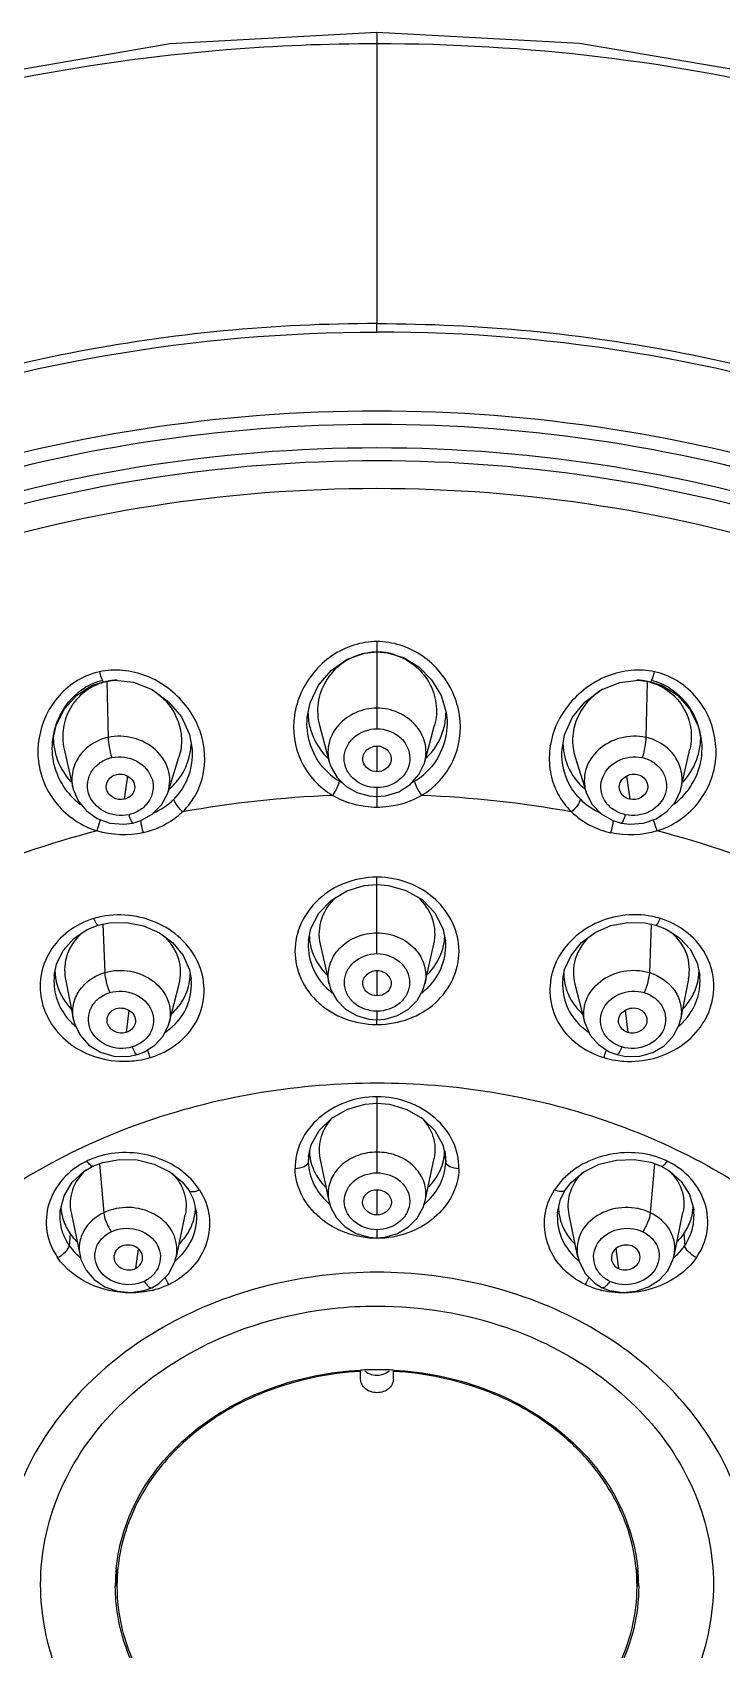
# Model space of a CAD drawing. Extents: x 0 to 1128, y 0 to 827.
# Drawn here: x 443.45 to 464.53, y 535.58 to 584.96 of the extents above; entities that cross this region are included whole.
import ezdxf

# ---------------------------------------------------------------- set-up
doc = ezdxf.new("R2010")
doc.units = 0
doc.header["$LTSCALE"] = 10
doc.header["$MEASUREMENT"] = 0
doc.layers.add('DEF_LAYER_ASSEM_MEMBER', color=7, linetype='CONTINUOUS')

msp = doc.modelspace()

# ---------------------------------------------------------------- linework, layer by layer
at = {"layer": 'DEF_LAYER_ASSEM_MEMBER', "color": 9, "linetype": 'Continuous'}
for p, q in [((453.992, 584.963), (453.992, 584.613)), ((453.992, 584.613), (453.992, 576.069)), ((453.992, 575.812), (453.992, 576.068)), ((453.992, 566.358), (453.992, 566.043)), ((453.992, 566.041), (453.992, 563.698)), ((445.731, 565.142), (445.769, 563.432)), ((462.254, 565.142), (462.215, 563.432)), ((453.992, 563.171), (453.992, 562.385)), ((446.364, 562.255), (446.263, 561.545)), ((461.621, 562.256), (461.721, 561.545)), ((453.992, 561.899), (453.992, 561.629)), ((453.992, 561.629), (453.992, 561.562)), ((453.992, 561.562), (453.992, 561.294)), ((453.992, 556.83), (453.992, 559.165)), ((445.608, 557.742), (445.667, 556.251)), ((462.377, 557.742), (462.318, 556.251)), ((453.992, 556.313), (453.992, 555.541)), ((446.41, 555.092), (446.323, 554.423)), ((453.992, 555.071), (453.992, 554.813)), ((453.992, 554.665), (453.992, 554.813)), ((461.575, 555.092), (461.661, 554.423)), ((453.992, 552.459), (453.992, 552.26)), ((453.992, 552.26), (453.992, 550.768)), ((451.923, 550.811), (451.891, 550.463)), ((453.992, 550.768), (453.992, 550.136)), ((456.062, 550.811), (456.094, 550.463)), ((445.505, 550.414), (445.637, 548.918)), ((451.897, 550.633), (451.891, 550.463)), ((456.094, 550.463), (456.088, 550.629)), ((462.48, 550.413), (462.348, 548.918)), ((453.992, 549.618), (453.992, 548.85)), ((444.613, 548.276), (444.585, 547.915)), ((453.992, 548.398), (453.992, 548.151)), ((463.372, 548.276), (463.4, 547.915)), ((446.686, 547.817), (446.613, 547.216)), ((453.992, 548.151), (453.992, 548.134)), ((461.298, 547.823), (461.372, 547.216))]:
    msp.add_line(p, q, dxfattribs=at)
at = {"layer": 'DEF_LAYER_ASSEM_MEMBER', "color": 7, "linetype": 'Continuous'}
for p, q in [((453.992, 566.043), (454.306, 566.017)), ((445.632, 565.133), (445.981, 565.177)), ((445.981, 565.177), (446.552, 565.117)), ((460.845, 564.882), (461.414, 565.113)), ((461.414, 565.113), (461.987, 565.178)), ((461.987, 565.178), (462.353, 565.133)), ((451.858, 564.036), (451.859, 564.053)), ((456.126, 564.053), (456.127, 564.035)), ((452.234, 563.802), (452.533, 562.689)), ((455.451, 562.689), (455.751, 563.802)), ((444.074, 563.296), (444.074, 563.297)), ((444.425, 563.078), (444.69, 561.899)), ((463.295, 561.9), (463.559, 563.078)), ((447.603, 561.764), (447.937, 562.83)), ((460.048, 562.83), (460.382, 561.764)), ((445.473, 557.699), (445.819, 557.773)), ((462.182, 557.771), (462.512, 557.699)), ((462.512, 557.699), (462.831, 557.574)), ((451.896, 557.228), (451.896, 557.228)), ((452.252, 557.119), (452.527, 555.91)), ((455.458, 555.91), (455.733, 557.119)), ((456.089, 557.225), (456.089, 557.227)), ((444.124, 556.163), (444.123, 556.161)), ((463.861, 556.162), (463.861, 556.164)), ((444.469, 556.055), (444.712, 554.812)), ((447.636, 554.712), (447.944, 555.902)), ((448.312, 556.048), (448.312, 556.048)), ((459.674, 556.05), (459.673, 556.047)), ((460.041, 555.902), (460.349, 554.712)), ((463.516, 556.056), (463.273, 554.812)), ((456.005, 550.988), (456.088, 550.629)), ((451.897, 550.634), (451.897, 550.633)), ((452.246, 550.585), (452.517, 549.277)), ((455.467, 549.276), (455.738, 550.584)), ((456.088, 550.629), (456.088, 550.633)), ((455.405, 549.074), (455.469, 549.288)), ((459.513, 548.917), (459.606, 549.327)), ((459.606, 549.327), (459.747, 549.607)), ((444.309, 548.981), (444.312, 549.011)), ((444.641, 548.925), (444.913, 547.606)), ((447.86, 547.56), (448.129, 548.855)), ((459.856, 548.854), (460.125, 547.559)), ((463.072, 547.606), (463.344, 548.925)), ((463.676, 548.982), (463.673, 549.013)), ((447.805, 547.4), (447.854, 547.578)), ((453.492, 543.836), (453.492, 544.084)), ((454.492, 543.836), (454.492, 544.084)), ((446.042, 537.514), (446.042, 538.047)), ((461.942, 537.514), (461.942, 538.047))]:
    msp.add_line(p, q, dxfattribs=at)
for points in [[(453.992, 584.963), (447.674, 584.613), (441.123, 583.482)], [(472.806, 581.699), (466.619, 583.538), (460.185, 584.627), (453.992, 584.963)], [(453.077, 565.82), (453.623, 566.008), (453.992, 566.043)], [(454.306, 566.017), (454.802, 565.87), (455.269, 565.588), (455.663, 565.193), (455.95, 564.717), (456.107, 564.198), (456.127, 564.035)], [(451.858, 564.036), (451.947, 564.488), (452.202, 565.024), (452.587, 565.48), (453.077, 565.82)], [(444.074, 563.297), (444.182, 563.795), (444.437, 564.308), (444.812, 564.725), (445.274, 565.015), (445.632, 565.133)], [(446.552, 565.117), (447.123, 564.891), (447.623, 564.524), (448.011, 564.057), (448.256, 563.519), (448.338, 563.059)], [(462.353, 565.133), (462.713, 565.015), (463.176, 564.723), (463.55, 564.303), (463.806, 563.787), (463.911, 563.295)], [(459.648, 563.061), (459.727, 563.511), (459.968, 564.047), (460.35, 564.513), (460.845, 564.882)], [(452.533, 562.69), (452.589, 562.525), (452.773, 562.207), (453.041, 561.943), (453.374, 561.753), (453.749, 561.648), (453.992, 561.629)], [(453.992, 561.629), (454.255, 561.651), (454.655, 561.772), (455.005, 561.992), (455.274, 562.295), (455.44, 562.649), (455.452, 562.689)], [(444.69, 561.899), (444.701, 561.852), (444.857, 561.493), (445.108, 561.189), (445.438, 560.958), (445.828, 560.818), (446.249, 560.781), (446.528, 560.817)], [(446.528, 560.817), (446.775, 560.894), (447.124, 561.092), (447.402, 561.371), (447.585, 561.71), (447.604, 561.766)], [(460.381, 561.766), (460.564, 561.397), (460.846, 561.103), (461.204, 560.896), (461.457, 560.817)], [(461.457, 560.817), (461.726, 560.781), (462.139, 560.814), (462.523, 560.946), (462.852, 561.167), (463.106, 561.458), (463.27, 561.804), (463.295, 561.9)], [(452.586, 558.457), (453.067, 558.747), (453.604, 558.908), (453.992, 558.941)], [(453.992, 558.941), (454.345, 558.912), (454.878, 558.761)], [(454.878, 558.761), (455.371, 558.479), (455.76, 558.08), (456.008, 557.601), (456.089, 557.225)], [(451.896, 557.227), (451.974, 557.593), (452.211, 558.061), (452.586, 558.457)], [(444.721, 557.29), (445.136, 557.566), (445.473, 557.699)], [(445.819, 557.773), (446.339, 557.784), (446.859, 557.682), (447.341, 557.469), (447.752, 557.156), (448.067, 556.769), (448.259, 556.335), (448.311, 556.048)], [(459.674, 556.047), (459.728, 556.341), (459.923, 556.777), (460.242, 557.165), (460.657, 557.477), (461.143, 557.687), (461.664, 557.785), (462.182, 557.771)], [(444.124, 556.163), (444.194, 556.507), (444.4, 556.929), (444.721, 557.29)], [(462.831, 557.574), (463.237, 557.31), (463.561, 556.963), (463.775, 556.553), (463.86, 556.164)], [(452.527, 555.911), (452.583, 555.726), (452.762, 555.405), (453.028, 555.136), (453.362, 554.941), (453.742, 554.833), (453.992, 554.813)], [(453.992, 554.813), (454.24, 554.832), (454.619, 554.939), (454.952, 555.132), (455.217, 555.398), (455.398, 555.716), (455.458, 555.911)], [(444.712, 554.812), (444.741, 554.696), (444.914, 554.335), (445.187, 554.037), (445.538, 553.818), (445.946, 553.698), (446.38, 553.688), (446.666, 553.746)], [(446.666, 553.746), (446.886, 553.831), (447.205, 554.036), (447.454, 554.312), (447.615, 554.641), (447.637, 554.715)], [(460.348, 554.714), (460.512, 554.34), (460.763, 554.051), (461.088, 553.836), (461.319, 553.746)], [(461.319, 553.746), (461.597, 553.689), (462.024, 553.696), (462.426, 553.809), (462.775, 554.018), (463.049, 554.305), (463.23, 554.653), (463.272, 554.812)], [(451.897, 550.633), (451.981, 550.994), (452.228, 551.431), (452.609, 551.804), (453.091, 552.079), (453.628, 552.231), (453.992, 552.26)], [(453.992, 552.26), (454.37, 552.229), (454.905, 552.074), (455.384, 551.798), (455.762, 551.425), (456.005, 550.988)], [(444.312, 549.011), (444.425, 549.438), (444.672, 549.846), (445.028, 550.175), (445.308, 550.338)], [(445.308, 550.338), (445.608, 550.454), (446.119, 550.547), (446.659, 550.529), (447.185, 550.401), (447.658, 550.171), (448.041, 549.858), (448.238, 549.607)], [(459.747, 549.607), (459.934, 549.848), (460.314, 550.163), (460.786, 550.396), (461.311, 550.527), (461.85, 550.548), (462.363, 550.458), (462.676, 550.338)], [(462.676, 550.338), (462.945, 550.183), (463.295, 549.867), (463.544, 549.475), (463.673, 549.013)], [(448.238, 549.607), (448.374, 549.34), (448.471, 548.918)], [(452.516, 549.288), (452.579, 549.077), (452.759, 548.758), (453.023, 548.488), (453.357, 548.286), (453.741, 548.171), (453.992, 548.151)], [(453.992, 548.151), (454.231, 548.169), (454.619, 548.282), (454.956, 548.484), (455.222, 548.754), (455.405, 549.074)], [(444.913, 547.607), (444.942, 547.49), (445.097, 547.159), (445.349, 546.874), (445.676, 546.658), (446.057, 546.523), (446.466, 546.48), (446.873, 546.539), (447.107, 546.627)], [(447.107, 546.627), (447.324, 546.756), (447.617, 547.044), (447.805, 547.4)], [(460.131, 547.578), (460.178, 547.404), (460.363, 547.05), (460.652, 546.762), (460.878, 546.627)], [(460.878, 546.627), (461.097, 546.544), (461.503, 546.481), (461.912, 546.52), (462.294, 546.651), (462.625, 546.864), (462.88, 547.147), (463.04, 547.48), (463.073, 547.607)]]:
    msp.add_lwpolyline(points, dxfattribs=at)
for centre, radius, start, end in [((454.008, 564.196), 1.846, 103.983, 104.6512), ((453.991, 564.248), 1.793, 76.3577, 89.9451), ((453.991, 564.246), 1.794, 73.3679, 76.3658), ((446.094, 563.503), 1.678, 104.5527, 105.7942), ((446.092, 563.514), 1.667, 103.6563, 104.5523), ((446.089, 563.525), 1.656, 102.4888, 103.6566), ((446.11, 563.422), 1.761, 91.9033, 102.4262), ((461.886, 563.48), 1.702, 76.3649, 77.5172), ((461.885, 563.475), 1.708, 75.5194, 76.3651), ((461.883, 563.469), 1.713, 74.2945, 75.5193), ((453.818, 564.224), 1.936, 181.6402, 184.915), ((453.831, 564.225), 1.949, 184.912, 185.382), ((453.875, 564.231), 1.994, 185.4345, 197.7855), ((454.128, 564.224), 1.974, 342.292, 354.6789), ((454.148, 564.222), 1.955, 354.7059, 355.2238), ((454.154, 564.221), 1.948, 355.2225, 358.2518), ((454.152, 564.221), 1.95, 358.255, 0.1078), ((454.115, 564.23), 1.989, 313.4553, 342.2665), ((446.075, 563.442), 1.978, 180.1498, 180.7926), ((446.079, 563.442), 1.983, 180.7936, 184.0666), ((446.078, 563.442), 1.982, 184.0692, 196.7015), ((446.393, 563.301), 1.918, 341.6941, 352.9984), ((446.365, 563.304), 1.946, 352.9907, 357.6662), ((461.653, 563.306), 1.978, 182.381, 186.8847), ((461.585, 563.296), 1.909, 186.8532, 198.3148), ((461.891, 563.443), 1.998, 343.1849, 355.9116), ((461.894, 563.442), 1.994, 355.9182, 359.0906), ((461.899, 563.442), 1.99, 359.0918, 359.5115), ((446.239, 563.121), 2.178, 217.9916, 232.9672), ((446.37, 563.366), 1.973, 309.8977, 311.2023), ((461.611, 563.366), 1.969, 229.031, 230.155), ((461.744, 563.123), 2.181, 307.4031, 321.9886), ((453.557, 557.426), 1.635, 182.1345, 183.2832), ((453.564, 557.427), 1.642, 183.2864, 186.6219), ((454.449, 557.422), 1.615, 353.319, 356.8578), ((454.458, 557.421), 1.605, 356.8628, 357.7735), ((445.804, 556.336), 1.657, 180.1593, 185.9705), ((445.786, 556.334), 1.639, 185.9787, 188.3397), ((446.637, 556.249), 1.649, 353.1271, 359.5161), ((461.345, 556.247), 1.646, 180.429, 186.7515), ((462.153, 556.34), 1.684, 351.6922, 353.9359), ((462.156, 556.34), 1.682, 353.9363, 359.3948), ((453.35, 550.841), 1.427, 181.2159, 182.7526), ((453.382, 550.843), 1.459, 182.7671, 187.9505), ((454.596, 550.843), 1.466, 351.9427, 357.2383), ((454.625, 550.841), 1.437, 357.2516, 358.7837), ((453.454, 550.854), 1.532, 188.0009, 198.7685), ((454.536, 550.853), 1.527, 341.2572, 351.902), ((446.79, 549.117), 1.369, 16.8972, 17.8783), ((461.233, 549.111), 1.406, 162.2655, 164.4108), ((445.874, 549.173), 1.547, 182.4621, 185.8101), ((445.871, 549.172), 1.543, 185.8112, 186.8812), ((445.869, 549.172), 1.541, 186.8895, 197.8176), ((446.829, 549.143), 1.619, 342.0155, 352.2733), ((446.862, 549.138), 1.586, 352.3029, 357.0528), ((446.874, 549.137), 1.574, 357.0578, 358.7118), ((461.103, 549.136), 1.566, 181.245, 182.8586), ((461.117, 549.136), 1.58, 182.8643, 187.699), ((461.153, 549.142), 1.616, 187.73, 197.9698), ((462.109, 549.175), 1.549, 342.1669, 353.0752), ((462.114, 549.174), 1.544, 353.0908, 354.2149), ((462.113, 549.174), 1.544, 354.2153, 357.3987), ((453.993, 534.465), 9.66, 90.0018, 92.9879), ((453.992, 544.558), 0.602, 259.3018, 280.6982), ((453.992, 534.466), 9.659, 87.012, 89.9982), ((451.461, 537.514), 5.469, 174.394, 179.9972), ((456.52, 537.513), 5.473, 0.006, 5.6076), ((451.47, 538.048), 5.477, 182.88, 184.443), ((451.482, 538.049), 5.49, 184.4429, 185.5437), ((456.503, 538.049), 5.49, 354.4566, 355.5742), ((456.516, 538.048), 5.477, 355.5741, 357.1877)]:
    msp.add_arc(centre, radius, start, end, dxfattribs=at)
at = {"layer": 'DEF_LAYER_ASSEM_MEMBER', "color": 9, "linetype": 'Continuous'}
for centre, radius, start, end in [((453.87, 563.824), 2.009, 219.9019, 239.4556), ((454.1, 563.836), 2.028, 300.7457, 320.1152), ((453.968, 563.988), 2.2, 239.4313, 241.5564), ((454.031, 563.948), 2.16, 298.6796, 300.8), ((453.994, 527.835), 33.851, 92.301, 100.1134), ((454.016, 528.072), 33.613, 79.8541, 87.7219), ((461.699, 563.01), 2.554, 226.403, 257.4482), ((453.545, 529.897), 31.738, 104.8113, 112.9737), ((454.542, 530.194), 31.425, 66.9805, 75.2244), ((453.988, 556.494), 2.671, 89.907, 90.2607), ((453.986, 556.445), 2.72, 89.5195, 89.8682), ((446.075, 555.436), 2.576, 101.1684, 106.6145), ((461.901, 555.421), 2.593, 73.2886, 78.6929), ((453.736, 557.1), 1.843, 224.2147, 228.4015), ((453.775, 557.144), 1.901, 228.424, 232.607), ((454.167, 557.19), 1.963, 307.6187, 311.5733), ((454.203, 557.148), 1.909, 311.5885, 315.6919), ((446.146, 556.176), 2.085, 218.0101, 223.4491), ((446.203, 556.23), 2.163, 223.4435, 228.5367), ((446.419, 556.052), 1.961, 311.9847, 315.5872), ((454.017, 557.742), 3.077, 269.2222, 269.539), ((453.976, 557.729), 3.063, 270.2989, 270.6169), ((461.556, 556.041), 1.947, 224.4022, 227.9407), ((461.8, 556.211), 2.138, 311.8387, 316.4306), ((461.848, 556.165), 2.071, 316.4227, 322.0724), ((446.37, 556.108), 2.036, 304.4853, 311.9622), ((461.605, 556.097), 2.022, 227.9651, 235.4728), ((446.257, 556.407), 2.866, 278.8218, 286.2616), ((461.706, 556.262), 2.721, 253.3256, 261.1539), ((446.26, 556.388), 2.847, 273.5634, 278.8329), ((461.722, 556.355), 2.815, 261.1244, 266.3396), ((446.181, 548.279), 2.456, 112.6087, 115.533), ((461.808, 548.288), 2.446, 64.4451, 67.3816), ((446.669, 548.38), 2.265, 33.097, 38.2531), ((461.323, 548.374), 2.274, 141.7301, 146.8654), ((453.887, 550.775), 2.083, 227.4323, 229.3903), ((453.527, 549.495), 1.032, 181.0232, 191.5939), ((453.898, 550.789), 2.1, 229.3883, 229.9111), ((454.097, 550.778), 2.085, 310.5374, 312.5187), ((454.454, 549.496), 1.036, 348.4511, 358.3334), ((454.086, 550.791), 2.103, 310.0647, 310.5395), ((446.215, 549.075), 2.003, 228.3133, 229.6189), ((446.224, 549.086), 2.018, 229.6181, 230.0306), ((446.666, 548.89), 1.85, 308.7466, 310.1844), ((446.722, 547.8), 1.154, 348.9053, 354.6654), ((446.677, 548.878), 1.833, 310.1853, 312.1416), ((461.306, 548.877), 1.831, 227.5847, 229.7989), ((461.262, 547.8), 1.153, 184.4734, 191.0932), ((461.317, 548.89), 1.849, 229.7998, 231.2693), ((461.762, 549.084), 2.015, 309.9747, 310.3592), ((461.771, 549.074), 2.001, 310.3583, 311.7214), ((446.505, 549.135), 2.661, 283.3637, 284.1524), ((461.479, 549.134), 2.66, 255.8688, 256.6553)]:
    msp.add_arc(centre, radius, start, end, dxfattribs=at)
for points, start_tangent, end_tangent in [([(453.992, 584.613), (449.378, 584.427), (436.145, 581.71)], (-1, 0.000025), (-0.946291, -0.323317)), ([(471.839, 581.71), (467.559, 582.972), (453.992, 584.613)], (-0.946291, 0.323317), (-1, -0.000025)), ([(453.992, 576.068), (444.633, 575.168), (435.771, 572.509)], (-1, 0.000264), (-0.924074, -0.382214)), ([(453.992, 576.068), (463.352, 575.168), (472.214, 572.509)], (1, 0.000263), (0.924076, -0.38221)), ([(413.589, 539.28), (413.707, 546.225), (415.555, 553.001), (419.053, 559.316), (424.051, 564.901), (430.334, 569.514), (437.632, 572.959), (453.992, 575.812)], (-0.108187, 0.994131), (0.999999, 0.001328)), ([(494.389, 539.268), (494.278, 546.213), (492.431, 553.002), (488.934, 559.31), (483.942, 564.9), (470.367, 572.959), (453.992, 575.812)], (0.108919, 0.994051), (-1, -0.000266)), ([(453.992, 573.396), (439.84, 571.195), (427.624, 564.894), (419.016, 555.354), (416.457, 549.765), (415.193, 543.881), (415.268, 537.905), (416.679, 532.044), (419.377, 526.5), (423.27, 521.464), (434.064, 513.587), (447.584, 509.491)], (-1, 0), (0.990632, -0.136562)), ([(460.4, 509.491), (473.921, 513.587), (484.715, 521.464), (488.608, 526.5), (491.306, 532.044), (492.717, 537.905), (492.792, 543.881), (491.528, 549.765), (488.969, 555.354), (480.36, 564.894), (468.144, 571.195), (453.992, 573.396)], (0.990632, 0.136562), (-1, 0)), ([(453.992, 572.988), (439.981, 570.809), (427.886, 564.572), (419.36, 555.129), (416.825, 549.596), (415.571, 543.771), (415.642, 537.855), (417.035, 532.052), (419.703, 526.561), (423.553, 521.573), (434.234, 513.769), (447.616, 509.706)], (-1, 0), (0.990541, -0.137215)), ([(460.329, 509.7), (473.721, 513.754), (484.413, 521.554), (488.269, 526.542), (490.943, 532.032), (492.341, 537.837), (492.416, 543.755), (491.165, 549.582), (488.631, 555.118), (480.106, 564.566), (468.008, 570.808), (453.992, 572.988)], (0.990658, 0.136371), (-1, 0)), ([(453.992, 571.877), (440.038, 569.645), (433.699, 566.931), (428.099, 563.272), (423.443, 558.8), (419.9, 553.678), (417.599, 548.093), (416.624, 542.248)], (-1, 0), (-0.050045, -0.998747)), ([(491.36, 542.248), (490.386, 548.093), (488.085, 553.677), (484.542, 558.799), (479.886, 563.272), (474.286, 566.931), (467.947, 569.645), (453.992, 571.877)], (-0.050016, 0.998748), (-1, 0)), ([(417.133, 542.675), (418.269, 548.314), (420.656, 553.678), (424.211, 558.581), (428.81, 562.85), (434.29, 566.337), (440.461, 568.918), (453.992, 571.039)], (0.086035, 0.996292), (1, 0)), ([(453.992, 571.039), (467.524, 568.918), (473.695, 566.336), (479.176, 562.85), (483.774, 558.58), (487.329, 553.677), (489.717, 548.313), (490.852, 542.674)], (1, 0), (0.085984, -0.996297)), ([(453.284, 566.248), (452.61, 565.92), (452.064, 565.418), (451.467, 564.106), (451.673, 562.711), (452.638, 561.659)], (-0.954529, -0.298119), (0.865419, -0.501048)), ([(453.992, 566.358), (453.287, 566.248)], (-0.999983, 0.005763), (-0.951999, -0.306101)), ([(454.698, 566.248), (453.992, 566.358)], (-0.952199, 0.305478), (-0.999985, -0.005471)), ([(455.35, 561.659), (456.313, 562.712), (456.517, 564.107), (455.92, 565.419), (455.374, 565.92), (454.7, 566.248)], (0.863124, 0.504992), (-0.954474, 0.298296)), ([(446.215, 565.479), (445.507, 565.435)], (-0.995622, 0.093467), (-0.975137, -0.221602)), ([(462.478, 565.435), (461.767, 565.479)], (-0.975008, 0.222168), (-0.995722, -0.092399)), ([(444.85, 565.176), (444.281, 564.713), (443.88, 564.108), (443.642, 562.705), (444.212, 561.395), (445.431, 560.58)], (-0.863858, -0.503735), (0.955561, -0.294793)), ([(445.507, 565.435), (444.852, 565.177)], (-0.977599, -0.210478), (-0.859481, -0.511168)), ([(445.507, 565.435), (445.527, 565.359), (445.598, 565.168)], (0.244676, -0.969605), (0.483027, -0.875606)), ([(445.598, 565.168), (445.619, 565.138)], (0.483027, -0.875606), (0.760596, -0.649226)), ([(445.619, 565.138), (445.626, 565.134), (445.632, 565.133)], (0.760596, -0.649226), (0.976661, 0.214788)), ([(448.051, 561.16), (448.471, 561.726), (448.693, 562.388), (448.52, 563.786), (447.606, 564.934), (446.951, 565.304), (446.218, 565.479)], (0.716921, 0.697154), (-0.996294, 0.086015)), ([(461.765, 565.48), (461.033, 565.304), (460.378, 564.933), (459.842, 564.413), (459.464, 563.785), (459.276, 563.091), (459.293, 562.386), (459.515, 561.724), (459.936, 561.16)], (-0.996139, -0.087787), (0.719492, -0.694501)), ([(462.353, 565.133), (462.36, 565.135), (462.387, 565.169)], (0.976699, -0.214614), (0.480319, 0.877094)), ([(462.387, 565.169), (462.399, 565.193), (462.438, 565.293)], (0.480319, 0.877094), (0.312203, 0.950015)), ([(462.438, 565.293), (462.478, 565.435)], (0.312203, 0.950015), (0.244675, 0.969605)), ([(463.132, 565.177), (462.478, 565.435)], (-0.859826, 0.510588), (-0.977536, 0.210767)), ([(462.556, 560.579), (463.775, 561.395), (464.342, 562.706), (464.104, 564.109), (463.703, 564.713), (463.135, 565.176)], (0.954267, 0.298957), (-0.863762, 0.503899)), ([(452.329, 562.535), (451.948, 563.239), (451.858, 564.036)], (-0.640609, 0.767867), (0.079853, 0.996807)), ([(453.992, 564.327), (453.341, 564.188), (452.824, 563.813), (452.531, 563.28), (452.533, 562.69)], (-1, 0.000188), (0.25888, -0.96591)), ([(455.452, 562.689), (455.454, 563.28), (455.161, 563.812), (454.644, 564.188), (453.992, 564.327)], (0.259443, 0.965758), (-1, -0.000468)), ([(456.127, 564.035), (456.037, 563.238), (455.656, 562.536)], (0.079815, -0.99681), (-0.640253, -0.768164)), ([(453.992, 561.899), (453.281, 562.163), (453.064, 562.454), (452.988, 562.796), (453.066, 563.139), (453.283, 563.43), (453.992, 563.698)], (-1, -0.000023), (1, 0)), ([(453.992, 563.698), (454.702, 563.43), (454.919, 563.139), (454.996, 562.797), (454.921, 562.454), (454.704, 562.163), (453.992, 561.899)], (1, 0), (-1, -0.000023)), ([(445.769, 563.432), (445.266, 563.22), (444.892, 562.856), (444.69, 562.397), (444.689, 561.902)], (-0.976392, -0.216005), (0.216297, -0.976328)), ([(447.603, 561.766), (447.61, 562.453), (447.219, 563.052), (446.548, 563.412), (445.769, 563.432)], (0.298091, 0.954537), (-0.976252, -0.216639)), ([(445.769, 563.432), (445.804, 563.147), (445.883, 562.816)], (0.022525, -0.999746), (0.286449, -0.958095)), ([(448.338, 563.059), (448.222, 562.237), (447.775, 561.541)], (0.060899, -0.998144), (-0.713462, -0.700694)), ([(460.211, 561.542), (459.763, 562.238), (459.648, 563.061)], (-0.7162, 0.697895), (0.061454, 0.99811)), ([(462.215, 563.432), (461.436, 563.412), (460.766, 563.052), (460.375, 562.452), (460.382, 561.766)], (-0.976312, 0.216369), (0.298654, -0.954361)), ([(462.215, 563.432), (462.181, 563.147), (462.102, 562.816)], (-0.022525, -0.999746), (-0.286449, -0.958095)), ([(463.295, 561.901), (463.295, 562.396), (463.093, 562.855), (462.719, 563.22), (462.215, 563.432)], (0.217346, 0.976095), (-0.976452, 0.215734)), ([(446.404, 561.073), (445.64, 561.177), (445.175, 561.728), (445.15, 562.076), (445.276, 562.404), (445.532, 562.665), (445.883, 562.816)], (-0.976347, -0.21621), (0.976352, 0.216187)), ([(445.883, 562.816), (446.646, 562.708), (447.114, 562.157), (447.141, 561.81), (447.015, 561.481), (446.757, 561.222), (446.404, 561.073)], (0.976352, 0.216187), (-0.976347, -0.21621)), ([(461.581, 561.073), (461.228, 561.222), (460.969, 561.481), (460.844, 561.809), (460.871, 562.157), (461.339, 562.708), (462.102, 562.816)], (-0.976357, 0.216164), (0.976352, -0.216187)), ([(462.102, 562.816), (462.453, 562.665), (462.709, 562.404), (462.834, 562.076), (462.81, 561.728), (462.345, 561.177), (461.581, 561.073)], (0.976352, -0.216187), (-0.976357, 0.216164)), ([(452.638, 561.659), (452.774, 561.892), (452.85, 562.094)], (0.569856, 0.821745), (0.196761, 0.980451)), ([(455.137, 562.093), (455.213, 561.891), (455.35, 561.659)], (0.197746, -0.980253), (0.573287, -0.819354)), ([(447.161, 561.125), (447.775, 561.541)], (0.914249, 0.405154), (0.712107, 0.702071)), ([(447.775, 561.541), (447.868, 561.358), (448.051, 561.16)], (0.195959, -0.980612), (0.759371, -0.650658)), ([(453.992, 561.294), (453.635, 561.318), (452.635, 561.659)], (-0.99999, 0.004452), (-0.864812, 0.502095)), ([(455.353, 561.659), (454.35, 561.318), (453.992, 561.294)], (-0.862058, -0.50681), (-0.999992, -0.003883)), ([(460.211, 561.542), (460.119, 561.358), (459.936, 561.16)], (-0.195287, -0.980746), (-0.756817, -0.653627)), ([(460.211, 561.542), (460.814, 561.131)], (0.71511, -0.699012), (0.910499, -0.413512)), ([(446.404, 561.073), (446.438, 560.97), (446.472, 560.886), (446.504, 560.832), (446.528, 560.817)], (0.286482, -0.958086), (0.976535, 0.215358)), ([(448.05, 561.16), (447.79, 560.941), (446.841, 560.516)], (-0.719885, -0.694093), (-0.976079, -0.217415)), ([(461.581, 561.073), (461.547, 560.97), (461.513, 560.886), (461.481, 560.832), (461.457, 560.817)], (-0.286428, -0.958102), (-0.976693, 0.214643)), ([(445.431, 560.58), (445.458, 560.66), (445.536, 560.925)], (0.328628, 0.944459), (0.25071, 0.968062)), ([(446.841, 560.516), (445.432, 560.58)], (-0.977193, -0.212352), (-0.956283, 0.292444)), ([(446.763, 560.891), (446.776, 560.802), (446.841, 560.516)], (0.120868, -0.992669), (0.278184, -0.960528)), ([(461.144, 560.516), (461.209, 560.802), (461.222, 560.891)], (0.278116, 0.960548), (0.120721, 0.992686)), ([(462.556, 560.579), (461.144, 560.516)], (-0.954802, -0.297242), (-0.977039, 0.21306)), ([(462.556, 560.579), (462.529, 560.659), (462.45, 560.923)], (-0.332781, 0.943004), (-0.253525, 0.967329)), ([(453.976, 559.165), (453.018, 558.985), (452.212, 558.489), (451.677, 557.759), (451.485, 556.906), (451.673, 556.054), (452.209, 555.329), (453.017, 554.842), (453.975, 554.666)], (-0.99999, -0.004549), (0.999908, -0.013576)), ([(454.009, 554.666), (454.968, 554.841), (455.776, 555.328), (456.312, 556.053), (456.5, 556.905), (456.308, 557.759), (455.772, 558.488), (454.966, 558.984), (454.009, 559.165)], (0.999942, 0.010767), (-0.999965, 0.008384)), ([(447.06, 553.655), (447.876, 554.071), (448.451, 554.729), (448.7, 555.534), (448.596, 556.373), (448.149, 557.126), (447.427, 557.691), (445.576, 557.963)], (0.957555, 0.28825), (-0.980975, -0.194134)), ([(445.338, 557.904), (444.56, 557.511), (443.996, 556.895), (443.718, 556.136), (443.754, 555.335), (444.105, 554.591), (444.724, 553.998), (445.536, 553.634), (446.436, 553.546)], (-0.958043, -0.286626), (0.998078, 0.061976)), ([(445.473, 557.699), (445.446, 557.71), (445.412, 557.753), (445.338, 557.904)], (-0.957324, -0.289016), (-0.370101, 0.928991)), ([(462.409, 557.963), (461.459, 557.986), (460.559, 557.692), (459.837, 557.127), (459.39, 556.374), (459.285, 555.536), (459.533, 554.73), (460.109, 554.073), (460.925, 553.655)], (-0.980512, 0.196459), (0.954748, -0.297416)), ([(461.542, 553.545), (462.443, 553.632), (463.256, 553.995), (463.878, 554.587), (464.23, 555.331), (464.267, 556.134), (463.989, 556.893), (463.424, 557.51), (462.647, 557.904)], (0.997956, -0.063906), (-0.95717, 0.289527)), ([(462.512, 557.699), (462.538, 557.71), (462.573, 557.753), (462.647, 557.904)], (0.956857, -0.29056), (0.370114, 0.928986)), ([(451.896, 557.228), (451.999, 556.475), (452.416, 555.815)], (-0.093999, -0.995572), (0.697363, -0.716718)), ([(452.527, 555.911), (452.547, 556.478), (452.841, 556.985), (453.355, 557.337), (453.992, 557.464)], (-0.221453, 0.975171), (1, -0.000111)), ([(453.992, 557.464), (454.63, 557.337), (455.144, 556.985), (455.438, 556.478), (455.458, 555.911)], (1, 0.000045), (-0.221677, -0.97512)), ([(455.569, 555.815), (455.987, 556.474), (456.089, 557.225)], (0.6985, 0.71561), (-0.093504, 0.995619)), ([(453.992, 555.071), (453.286, 555.329), (453.07, 555.613), (452.996, 555.949), (453.073, 556.283), (453.289, 556.568), (453.992, 556.83)], (-1, 0.00002), (1, 0)), ([(453.992, 556.83), (454.696, 556.568), (454.912, 556.283), (454.989, 555.948), (454.914, 555.613), (454.699, 555.329), (453.992, 555.071)], (1, 0), (-1, 0.00002)), ([(444.124, 556.161), (444.188, 555.497), (444.503, 554.892)], (-0.092333, -0.995728), (0.615493, -0.788142)), ([(444.711, 554.818), (444.712, 555.268), (444.887, 555.689), (445.218, 556.031), (445.667, 556.251)], (-0.191784, 0.981437), (0.957654, 0.287921)), ([(445.667, 556.251), (446.456, 556.291), (447.165, 555.977), (447.6, 555.4), (447.637, 554.715)], (0.95761, 0.288067), (-0.247764, -0.96882)), ([(445.667, 556.251), (445.715, 555.964), (445.822, 555.639)], (0.039896, -0.999204), (0.38135, -0.924431)), ([(460.348, 554.714), (460.384, 555.399), (460.82, 555.977), (461.529, 556.292), (462.318, 556.251)], (-0.248328, 0.968676), (0.957591, -0.28813)), ([(462.318, 556.251), (462.269, 555.964), (462.163, 555.639)], (-0.039896, -0.999204), (-0.38135, -0.924431)), ([(462.318, 556.251), (463.097, 555.689), (463.273, 555.269), (463.275, 554.819)], (0.957635, -0.287984), (-0.191752, -0.981443)), ([(463.482, 554.892), (463.797, 555.497), (463.86, 556.162)], (0.614372, 0.789016), (-0.092793, 0.995685)), ([(446.506, 553.981), (445.742, 554.024), (445.228, 554.526), (445.17, 554.864), (445.262, 555.193), (445.489, 555.466), (445.822, 555.639)], (-0.957629, -0.288006), (0.957623, 0.288025)), ([(445.822, 555.639), (446.585, 555.591), (447.101, 555.09), (447.161, 554.752), (447.07, 554.423), (446.839, 554.152), (446.506, 553.981)], (0.957623, 0.288026), (-0.957629, -0.288006)), ([(447.82, 554.679), (448.221, 555.313), (448.311, 556.048)], (0.699711, 0.714426), (-0.090662, 0.995882)), ([(459.674, 556.047), (459.764, 555.313), (460.165, 554.678)], (-0.090275, -0.995917), (0.699588, -0.714546)), ([(461.479, 553.981), (461.145, 554.152), (460.915, 554.423), (460.823, 554.752), (460.884, 555.09), (461.4, 555.591), (462.163, 555.639)], (-0.957617, 0.288045), (0.957623, -0.288026)), ([(462.163, 555.639), (462.495, 555.466), (462.723, 555.193), (462.815, 554.864), (462.757, 554.526), (462.243, 554.024), (461.479, 553.981)], (0.957623, -0.288025), (-0.957617, 0.288045)), ([(446.506, 553.981), (446.594, 553.805), (446.635, 553.757), (446.666, 553.746)], (0.381335, -0.924437), (0.957731, 0.287665)), ([(447.06, 553.655), (447.039, 553.708), (446.981, 553.893)], (-0.381093, 0.924537), (-0.256829, 0.966457)), ([(460.925, 553.655), (460.945, 553.708), (461.004, 553.893)], (0.381133, 0.92452), (0.25694, 0.966427)), ([(461.479, 553.981), (461.39, 553.805), (461.35, 553.757), (461.319, 553.746)], (-0.38138, -0.924418), (-0.95775, 0.287603)), ([(453.992, 522.756), (447.017, 523.903), (443.865, 525.294), (441.103, 527.168), (438.836, 529.45), (437.152, 532.055), (436.115, 534.88), (435.764, 537.819), (436.115, 540.758), (437.152, 543.583), (438.836, 546.188), (441.103, 548.47), (443.865, 550.343), (447.017, 551.735), (453.992, 552.882)], (-1, 0), (1, 0)), ([(453.992, 552.882), (460.968, 551.735), (466.881, 548.47), (469.148, 546.188), (470.833, 543.584), (471.87, 540.758), (472.22, 537.819)], (1, 0), (0, -1)), ([(453.992, 552.459), (453.027, 552.286), (452.214, 551.804), (451.67, 551.096), (451.487, 550.263)], (-1, -0.000601), (0.011516, -0.999934)), ([(456.497, 550.263), (456.314, 551.096), (455.77, 551.804), (454.958, 552.286), (453.992, 552.459)], (0.008644, 0.999963), (-1, -0.000845)), ([(448.448, 549.782), (446.996, 550.671), (445.236, 550.546)], (-0.619077, 0.785331), (-0.923088, -0.384589)), ([(453.992, 550.768), (453.415, 550.668), (452.927, 550.389), (452.605, 549.969), (452.495, 549.477)], (-1, 0.00048), (0.016905, -0.999857)), ([(455.489, 549.465), (455.384, 549.961), (455.063, 550.385), (454.573, 550.668), (453.992, 550.768)], (0.028352, 0.999598), (-1, -0.000145)), ([(462.748, 550.546), (460.988, 550.67), (459.537, 549.782)], (-0.923022, 0.384748), (-0.61931, -0.785147)), ([(445.122, 550.495), (444.386, 549.945), (443.962, 549.19), (443.902, 548.348), (444.228, 547.547)], (-0.902986, -0.42967), (0.562522, -0.826782)), ([(445.308, 550.338), (445.229, 550.367), (445.122, 550.495)], (-0.903442, -0.42871), (-0.551628, 0.83409)), ([(451.891, 550.463), (451.765, 550.323), (451.487, 550.263)], (-0.10414, -0.994563), (-0.999945, -0.010461)), ([(453.992, 548.134), (453.046, 548.301), (452.244, 548.767), (451.696, 549.452), (451.487, 550.263)], (-0.999986, 0.005342), (-0.024244, 0.999706)), ([(451.891, 550.463), (452.053, 549.805), (452.478, 549.241)], (0.020208, -0.999796), (0.736452, -0.67649)), ([(456.497, 550.263), (456.288, 549.452), (455.74, 548.767), (454.939, 548.302), (453.992, 548.134)], (-0.018282, -0.999833), (-1, 0.000282)), ([(455.506, 549.241), (455.932, 549.805), (456.094, 550.463)], (0.737029, 0.675861), (0.020218, 0.999796)), ([(456.497, 550.263), (456.22, 550.323), (456.094, 550.463)], (-0.999945, 0.01046), (-0.104144, 0.994562)), ([(462.863, 550.495), (462.756, 550.367), (462.676, 550.338)], (-0.551583, -0.83412), (-0.903425, 0.428746)), ([(463.757, 547.547), (464.082, 548.348), (464.022, 549.19), (463.598, 549.945), (462.863, 550.495)], (0.561057, 0.827777), (-0.902935, 0.429778)), ([(453.992, 548.398), (453.286, 548.657), (453.069, 548.938), (452.992, 549.269), (453.067, 549.6), (453.283, 549.882), (453.992, 550.136)], (-1, 0), (1, 0.00002)), ([(453.992, 550.136), (454.701, 549.882), (454.918, 549.6), (454.993, 549.269), (454.916, 548.938), (454.699, 548.657), (453.992, 548.398)], (1, 0.00002), (-1, 0)), ([(448.567, 549.617), (448.857, 548.823), (448.78, 548), (448.356, 547.263), (447.634, 546.726)], (0.540615, -0.84127), (-0.902657, -0.430361)), ([(448.238, 549.607), (448.36, 549.561), (448.567, 549.617)], (0.536522, -0.843886), (0.907659, 0.419708)), ([(460.351, 546.726), (459.628, 547.263), (459.205, 548), (459.128, 548.823), (459.418, 549.617)], (-0.900054, 0.435779), (0.536025, 0.844202)), ([(459.746, 549.607), (459.624, 549.561), (459.418, 549.617)], (-0.536458, -0.843927), (-0.907659, 0.419709)), ([(444.585, 547.915), (444.35, 548.431), (444.309, 548.981)], (-0.565708, 0.824606), (0.096585, 0.995325)), ([(445.637, 548.918), (445.029, 548.362), (444.902, 547.993), (444.913, 547.607)], (-0.902739, -0.430189), (0.201075, -0.979576)), ([(447.87, 547.693), (447.723, 548.363), (447.183, 548.873), (446.414, 549.078), (445.637, 548.918)], (0.092836, 0.995681), (-0.90248, -0.430731)), ([(445.637, 548.918), (445.713, 548.638), (445.869, 548.337)], (0.088123, -0.99611), (0.552999, -0.833182)), ([(447.907, 547.519), (448.36, 548.164), (448.475, 548.918)], (0.741479, 0.670976), (-0.085278, 0.996357)), ([(459.51, 548.918), (459.623, 548.168), (460.071, 547.525)], (-0.085256, -0.996359), (0.738263, -0.674513)), ([(462.348, 548.918), (461.575, 549.077), (460.811, 548.877), (460.269, 548.375), (460.113, 547.71)], (-0.902344, 0.431017), (0.077811, -0.996968)), ([(462.348, 548.918), (462.272, 548.638), (462.116, 548.337)], (-0.088111, -0.996111), (-0.552958, -0.833209)), ([(463.073, 547.607), (463.083, 547.993), (462.956, 548.363), (462.348, 548.918)], (0.201811, 0.979425), (-0.902602, 0.430475)), ([(463.4, 547.915), (463.635, 548.432), (463.676, 548.982)], (0.565164, 0.824979), (-0.096877, 0.995296)), ([(446.875, 546.822), (446.113, 546.755), (445.504, 547.168), (445.377, 547.488), (445.402, 547.822), (445.574, 548.121), (445.869, 548.337)], (-0.902541, -0.430603), (0.902532, 0.430623)), ([(445.869, 548.337), (446.63, 548.409), (447.237, 547.995), (447.362, 547.674), (447.337, 547.339), (447.167, 547.04), (446.875, 546.822)], (0.902532, 0.430622), (-0.902541, -0.430603)), ([(461.11, 546.822), (460.817, 547.04), (460.648, 547.339), (460.623, 547.674), (460.747, 547.995), (461.355, 548.408), (462.116, 548.337)], (-0.902541, 0.430603), (0.902551, -0.430584)), ([(462.116, 548.337), (462.41, 548.121), (462.583, 547.823), (462.608, 547.488), (462.481, 547.168), (461.872, 546.755), (461.11, 546.822)], (0.902551, -0.430584), (-0.902541, 0.430603)), ([(444.228, 547.547), (444.469, 547.721), (444.585, 547.915)], (0.897238, 0.441547), (0.140372, 0.990099)), ([(444.585, 547.915), (444.883, 547.579)], (0.566097, -0.824338), (0.74678, -0.665071)), ([(463.103, 547.58), (463.4, 547.915)], (0.746377, 0.665523), (0.566107, 0.824332)), ([(463.757, 547.547), (463.516, 547.721), (463.4, 547.915)], (-0.89724, 0.441544), (-0.140394, 0.990096)), ([(446.462, 546.47), (445.183, 546.757), (444.228, 547.547)], (-1, -0.000067), (-0.571427, 0.820653)), ([(463.757, 547.547), (462.499, 546.633), (460.865, 546.546)], (-0.571096, -0.820883), (-0.972997, 0.23082)), ([(446.875, 546.822), (447.004, 546.666), (447.107, 546.627)], (0.552982, -0.833193), (0.902664, 0.430347)), ([(447.634, 546.726), (447.155, 546.554)], (-0.90279, -0.430081), (-0.969646, -0.244512)), ([(447.634, 546.726), (447.602, 546.776), (447.516, 546.946)], (-0.557446, 0.830213), (-0.389012, 0.921233)), ([(460.469, 546.947), (460.383, 546.776), (460.351, 546.726)], (-0.388765, -0.921337), (-0.557515, -0.830167)), ([(460.83, 546.554), (460.351, 546.726)], (-0.969737, 0.244153), (-0.902833, 0.429991)), ([(461.11, 546.822), (460.98, 546.666), (460.878, 546.627)], (-0.552982, -0.833193), (-0.902688, 0.430296)), ([(447.12, 546.546), (446.462, 546.47)], (-0.97292, -0.231141), (-1, -0.000067)), ([(472.22, 537.819), (471.87, 534.881), (470.833, 532.055), (469.149, 529.451), (466.882, 527.168), (460.968, 523.903), (453.992, 522.756)], (0, -1), (-1, 0))]:
    msp.add_spline(points, degree=3, dxfattribs=dict(at, start_tangent=start_tangent, end_tangent=end_tangent))
at = {"layer": 'DEF_LAYER_ASSEM_MEMBER', "color": 7, "linetype": 'Continuous'}
for points, start_tangent, end_tangent in [([(416.292, 541.128), (417.017, 547.206), (419.162, 553.05), (422.646, 558.436), (427.335, 563.157), (439.565, 569.91), (453.992, 572.281)], (0.000029, 1), (1, 0)), ([(453.992, 572.281), (468.42, 569.91), (480.65, 563.156), (485.339, 558.435), (488.823, 553.049), (490.968, 547.205), (491.692, 541.127)], (1, 0), (-0.000029, -1)), ([(453.992, 566.041), (453.562, 565.987)], (-1, -0.00005), (-0.970368, -0.241633)), ([(453.541, 565.982), (452.895, 565.668), (452.425, 565.14), (452.193, 564.487), (452.234, 563.802)], (-0.967484, -0.252933), (0.260119, -0.965576)), ([(454.504, 565.965), (455.126, 565.639), (455.576, 565.115), (455.795, 564.472), (455.752, 563.801)], (0.958168, -0.286208), (-0.25766, -0.966236)), ([(445.638, 565.118), (445.046, 564.819), (444.618, 564.328), (444.404, 563.721), (444.425, 563.078)], (-0.962249, -0.272171), (0.218788, -0.975772)), ([(445.028, 564.93), (445.613, 565.185)], (0.8364, 0.548119), (0.971944, 0.235211)), ([(462.254, 565.142), (461.931, 565.182)], (-0.976363, 0.216139), (-0.999532, 0.030598)), ([(462.347, 565.118), (462.939, 564.819), (463.367, 564.328), (463.582, 563.721), (463.559, 563.078)], (0.962667, -0.270687), (-0.220002, -0.975499)), ([(462.372, 565.185), (462.957, 564.93)], (0.971924, -0.235296), (0.83614, -0.548517)), ([(444.074, 563.297), (444.365, 564.218), (445.028, 564.93)], (0.091809, 0.995777), (0.8364, 0.548119)), ([(447.107, 564.898), (447.574, 564.499), (447.887, 563.984), (448.014, 563.408), (447.938, 562.83)], (0.852751, -0.522318), (-0.302941, -0.953009)), ([(460.884, 564.902), (460.099, 563.987), (459.972, 563.409), (460.048, 562.83)], (-0.853672, -0.52081), (0.299988, -0.953943)), ([(462.957, 564.93), (463.62, 564.217), (463.911, 563.295)], (0.83614, -0.548517), (0.091064, -0.995845)), ([(451.977, 563.623), (452.33, 562.972), (452.501, 562.788)], (0.30518, -0.952295), (0.726187, -0.687498)), ([(444.523, 561.78), (444.153, 562.497), (444.074, 563.296)], (-0.615321, 0.788276), (0.091391, 0.995815)), ([(453.57, 562.684), (453.568, 562.857), (453.652, 563.016), (453.992, 563.171)], (-0.259618, 0.965712), (1, 0)), ([(453.992, 563.171), (454.333, 563.016), (454.416, 562.857), (454.415, 562.684)], (1, 0), (-0.259616, -0.965712)), ([(463.911, 563.295), (463.832, 562.496), (463.462, 561.78)], (0.090978, -0.995853), (-0.615512, -0.788128)), ([(444.18, 562.872), (444.636, 562.072)], (0.28798, -0.957636), (0.673716, -0.738991)), ([(447.669, 561.882), (447.847, 562.059), (448.214, 562.698)], (0.75238, 0.65873), (0.314741, 0.949178)), ([(453.992, 562.385), (453.722, 562.469), (453.57, 562.684)], (-1, -0.000019), (-0.259618, 0.965712)), ([(454.415, 562.684), (454.262, 562.469), (453.992, 562.385)], (-0.259616, -0.965712), (-1, -0.000019)), ([(459.772, 562.696), (460.142, 562.056), (460.32, 561.88)], (0.315373, -0.948968), (0.755055, -0.655662)), ([(463.347, 562.07), (463.803, 562.865)], (0.675659, 0.737215), (0.289825, 0.95708)), ([(445.725, 561.85), (445.78, 562.134), (446.036, 562.305)], (-0.2182, 0.975904), (0.976352, 0.216187)), ([(446.036, 562.305), (446.46, 562.188), (446.572, 562.01), (446.569, 561.808)], (0.976352, 0.216187), (-0.298908, -0.954282)), ([(461.416, 561.808), (461.413, 562.01), (461.525, 562.188), (461.949, 562.305)], (-0.29891, 0.954281), (0.976352, -0.216187)), ([(461.949, 562.305), (462.204, 562.134), (462.26, 561.85)], (0.976352, -0.216187), (-0.218203, -0.975903)), ([(446.263, 561.545), (445.922, 561.595), (445.725, 561.85)], (-0.976348, -0.216206), (-0.2182, 0.975904)), ([(446.569, 561.808), (446.456, 561.64), (446.263, 561.545)], (-0.298908, -0.954282), (-0.976348, -0.216206)), ([(461.721, 561.545), (461.528, 561.64), (461.416, 561.808)], (-0.976356, 0.216168), (-0.29891, 0.954281)), ([(462.26, 561.85), (462.063, 561.595), (461.721, 561.545)], (-0.218203, -0.975903), (-0.976356, 0.216168)), ([(452.735, 558.549), (452.295, 557.886), (452.252, 557.119)], (-0.741349, -0.671119), (0.222163, -0.97501)), ([(455.733, 557.119), (455.69, 557.888), (455.247, 558.552)], (0.222143, 0.975014), (-0.743256, 0.669007)), ([(444.967, 557.454), (444.524, 556.812), (444.469, 556.055)], (-0.754628, -0.656153), (0.191748, -0.981444)), ([(447.944, 555.902), (447.93, 556.663), (447.515, 557.338)], (0.250218, 0.96819), (-0.71338, 0.700777)), ([(451.933, 557.237), (452.099, 556.679), (452.449, 556.194)], (0.115275, -0.993334), (0.707939, -0.706273)), ([(455.536, 556.193), (455.885, 556.678), (456.052, 557.234)], (0.707313, 0.7069), (0.116274, 0.993217)), ([(460.47, 557.337), (460.054, 556.663), (460.041, 555.902)], (-0.713304, -0.700855), (0.250219, -0.968189)), ([(463.516, 556.056), (463.461, 556.812), (463.018, 557.453)], (0.191752, 0.981443), (-0.754805, 0.655949)), ([(453.566, 555.849), (453.571, 556.016), (453.657, 556.167), (453.992, 556.313)], (-0.222042, 0.975037), (1, 0)), ([(453.992, 556.313), (454.328, 556.167), (454.413, 556.016), (454.419, 555.849)], (1, 0), (-0.222038, -0.975038)), ([(444.164, 556.097), (444.224, 555.837), (444.64, 555.136)], (0.145064, -0.989422), (0.684603, -0.728916)), ([(447.716, 554.993), (448.096, 555.479), (448.275, 556.051)], (0.741165, 0.671323), (0.119667, 0.992814)), ([(453.992, 555.541), (453.716, 555.628), (453.566, 555.849)], (-1, 0.000019), (-0.222042, 0.975037)), ([(454.419, 555.849), (454.269, 555.628), (453.992, 555.541)], (-0.222038, -0.975038), (-1, 0.000019)), ([(459.71, 556.054), (459.888, 555.481), (460.268, 554.996)], (0.117593, -0.993062), (0.741204, -0.67128)), ([(463.345, 555.135), (463.66, 555.587), (463.82, 556.097)], (0.68528, 0.72828), (0.144489, 0.989506)), ([(445.747, 554.725), (445.797, 554.984), (446.023, 555.152)], (-0.19174, 0.981446), (0.957623, 0.288026)), ([(446.023, 555.152), (446.462, 555.064), (446.589, 554.892), (446.598, 554.691)], (0.957623, 0.288026), (-0.250168, -0.968202)), ([(461.387, 554.691), (461.396, 554.892), (461.523, 555.064), (461.962, 555.152)], (-0.250168, 0.968202), (0.957623, -0.288026)), ([(461.962, 555.152), (462.188, 554.984), (462.238, 554.725)], (0.957623, -0.288026), (-0.191742, -0.981445)), ([(446.323, 554.423), (445.957, 554.458), (445.747, 554.725)], (-0.957628, -0.288007), (-0.19174, 0.981446)), ([(446.598, 554.691), (446.5, 554.526), (446.323, 554.423)], (-0.250168, -0.968202), (-0.957628, -0.288007)), ([(461.661, 554.423), (461.484, 554.526), (461.387, 554.691)], (-0.957617, 0.288044), (-0.250168, 0.968202)), ([(462.238, 554.725), (462.027, 554.458), (461.661, 554.423)], (-0.191742, -0.981445), (-0.957617, 0.288044)), ([(452.644, 551.836), (452.283, 551.248), (452.246, 550.585)], (-0.701949, -0.712227), (0.202841, -0.979212)), ([(455.343, 551.834), (455.703, 551.247), (455.739, 550.584)], (0.702619, -0.711566), (-0.198225, -0.980156)), ([(445.089, 550.217), (444.684, 549.62), (444.64, 548.925)], (-0.741548, -0.6709), (0.20217, -0.97935)), ([(452.003, 550.362), (452.076, 550.184), (452.415, 549.702)], (0.321091, -0.947048), (0.697789, -0.716303)), ([(455.57, 549.702), (455.702, 549.853), (455.982, 550.362)], (0.697547, 0.716539), (0.320837, 0.947134)), ([(462.898, 550.218), (463.301, 549.619), (463.346, 548.925)], (0.742572, -0.669766), (-0.203253, -0.979126)), ([(447.728, 550.129), (447.847, 549.994), (448.093, 549.537)], (0.702841, -0.711347), (0.306988, -0.951713)), ([(460.264, 550.134), (460.142, 550), (459.894, 549.539)], (-0.709182, -0.705026), (-0.304599, -0.952481)), ([(448.1, 549.515), (448.129, 548.855)], (0.290646, -0.956831), (-0.206853, -0.978372)), ([(453.559, 549.174), (453.566, 549.332), (453.646, 549.473), (453.786, 549.575), (453.962, 549.618)], (-0.202615, 0.979258), (1, 0.000019)), ([(453.962, 549.618), (454.157, 549.591), (454.319, 549.494), (454.415, 549.344), (454.425, 549.174)], (1, 0.000019), (-0.202419, -0.979299)), ([(459.879, 549.489), (459.856, 548.854)], (-0.268728, -0.963216), (0.203563, -0.979062)), ([(444.401, 548.701), (444.613, 548.276)], (0.306267, -0.951946), (0.570568, -0.82125)), ([(453.992, 548.85), (453.709, 548.945), (453.559, 549.174)], (-1, 0), (-0.202615, 0.979258)), ([(454.425, 549.174), (454.276, 548.945), (453.992, 548.85)], (-0.202419, -0.979299), (-1, 0)), ([(463.372, 548.276), (463.583, 548.701)], (0.57055, 0.821263), (0.306398, 0.951904)), ([(444.613, 548.276), (444.809, 548.041)], (0.570559, -0.821256), (0.703395, -0.710799)), ([(447.96, 547.974), (448.093, 548.126), (448.369, 548.643)], (0.701281, 0.712885), (0.308554, 0.951207)), ([(459.615, 548.643), (459.686, 548.463), (460.025, 547.974)], (0.308273, -0.951298), (0.701402, -0.712766)), ([(463.176, 548.041), (463.372, 548.276)], (0.70316, 0.711032), (0.570566, 0.821252)), ([(446.131, 547.868), (445.982, 547.705), (445.954, 547.499)], (-0.817915, -0.575339), (0.204591, -0.978847)), ([(446.821, 547.474), (446.792, 547.695), (446.626, 547.868), (446.378, 547.932), (446.131, 547.868)], (0.202018, 0.979382), (-0.895569, -0.444922)), ([(461.779, 547.903), (461.542, 547.928), (461.323, 547.846), (461.184, 547.678), (461.164, 547.474)], (-0.9597, 0.281025), (0.203284, -0.97912)), ([(462.03, 547.497), (461.986, 547.738), (461.779, 547.903)], (0.202906, 0.979198), (-0.909255, 0.41624)), ([(445.954, 547.499), (446.039, 547.332), (446.204, 547.215), (446.613, 547.216)], (0.204591, -0.978847), (0.902541, 0.430603)), ([(446.613, 547.216), (446.688, 547.264), (446.821, 547.474)], (0.902541, 0.430603), (0.202018, 0.979382)), ([(461.164, 547.474), (461.19, 547.396), (461.372, 547.216)], (0.203284, -0.97912), (0.902541, -0.430603)), ([(461.372, 547.216), (461.78, 547.215), (462.03, 547.497)], (0.902541, -0.430603), (0.202906, 0.979198)), ([(453.992, 547.1), (450.67, 546.695), (447.631, 545.515), (445.133, 543.66), (443.39, 541.287), (442.55, 538.6), (442.685, 535.827), (443.783, 533.205), (445.751, 530.956)], (-1, 0), (0.76261, -0.646859)), ([(462.234, 530.956), (464.202, 533.205), (465.3, 535.827), (465.434, 538.6), (464.595, 541.287), (462.852, 543.66), (460.354, 545.515), (457.315, 546.695), (453.992, 547.1)], (0.76261, 0.646859), (-1, 0)), ([(453.992, 546.059), (452.635, 545.984), (448.805, 544.9)], (-1, 0), (-0.900578, -0.434695)), ([(459.18, 544.9), (457.967, 545.399), (453.992, 546.059)], (-0.900578, 0.434694), (-1, 0)), ([(453.992, 529.062), (450.693, 529.512), (449.153, 530.062), (447.742, 530.812), (445.452, 532.826), (444.065, 535.34), (443.728, 538.09), (444.476, 540.783), (446.23, 543.136), (448.805, 544.9)], (-1, 0), (0.900579, 0.434692)), ([(459.18, 544.9), (461.755, 543.136), (463.509, 540.783), (464.257, 538.09), (463.92, 535.34), (462.533, 532.826), (460.243, 530.812), (458.832, 530.062), (457.292, 529.512), (453.992, 529.062)], (0.90058, -0.43469), (-1, 0)), ([(446.019, 538.048), (446.746, 540.315), (448.386, 542.23), (450.732, 543.551), (453.489, 544.112)], (0.09764, 0.995222), (0.998642, 0.052103)), ([(453.492, 544.071), (450.607, 543.458), (449.319, 542.829), (448.197, 542.011), (447.28, 541.034), (446.601, 539.932), (446.183, 538.745), (446.042, 537.514)], (-0.998647, -0.052005), (0.000001, -1)), ([(454.492, 543.836), (454.454, 543.678), (454.346, 543.543), (454.184, 543.454), (453.992, 543.422), (453.801, 543.454), (453.639, 543.543), (453.53, 543.678), (453.492, 543.836)], (0, -1), (0, 1)), ([(453.62, 544.094), (453.675, 544.05), (453.881, 543.966)], (0.734344, -0.678777), (0.982521, -0.186153)), ([(454.104, 543.966), (454.178, 543.985), (454.365, 544.094)], (0.982521, 0.186153), (0.734569, 0.678534)), ([(461.942, 537.514), (461.802, 538.745), (461.384, 539.932), (460.705, 541.034), (459.788, 542.011), (458.666, 542.829), (457.378, 543.458), (454.492, 544.071)], (-0.000001, 1), (-0.998647, 0.052005)), ([(454.496, 544.112), (457.252, 543.551), (459.598, 542.23), (461.238, 540.316), (461.966, 538.048)], (0.998642, -0.052105), (0.09767, -0.995219)), ([(447.278, 533.92), (446.321, 535.64), (445.992, 537.514)], (-0.61697, 0.786987), (-0.000057, 1)), ([(446.042, 537.514), (446.195, 536.232), (446.648, 535), (447.382, 533.864), (448.371, 532.869), (449.576, 532.052), (450.95, 531.444), (453.992, 530.944), (457.035, 531.444), (458.409, 532.052), (459.614, 532.869), (460.603, 533.864), (461.337, 535), (461.79, 536.232), (461.942, 537.514)], (0.000001, -1), (-0.000001, 1)), ([(461.992, 537.514), (461.839, 536.224), (461.383, 534.984), (459.649, 532.839), (457.054, 531.406), (453.992, 530.903)], (-0.000001, -1), (-1, 0))]:
    msp.add_spline(points, degree=3, dxfattribs=dict(at, start_tangent=start_tangent, end_tangent=end_tangent))

doc.saveas('drawing.dxf')
